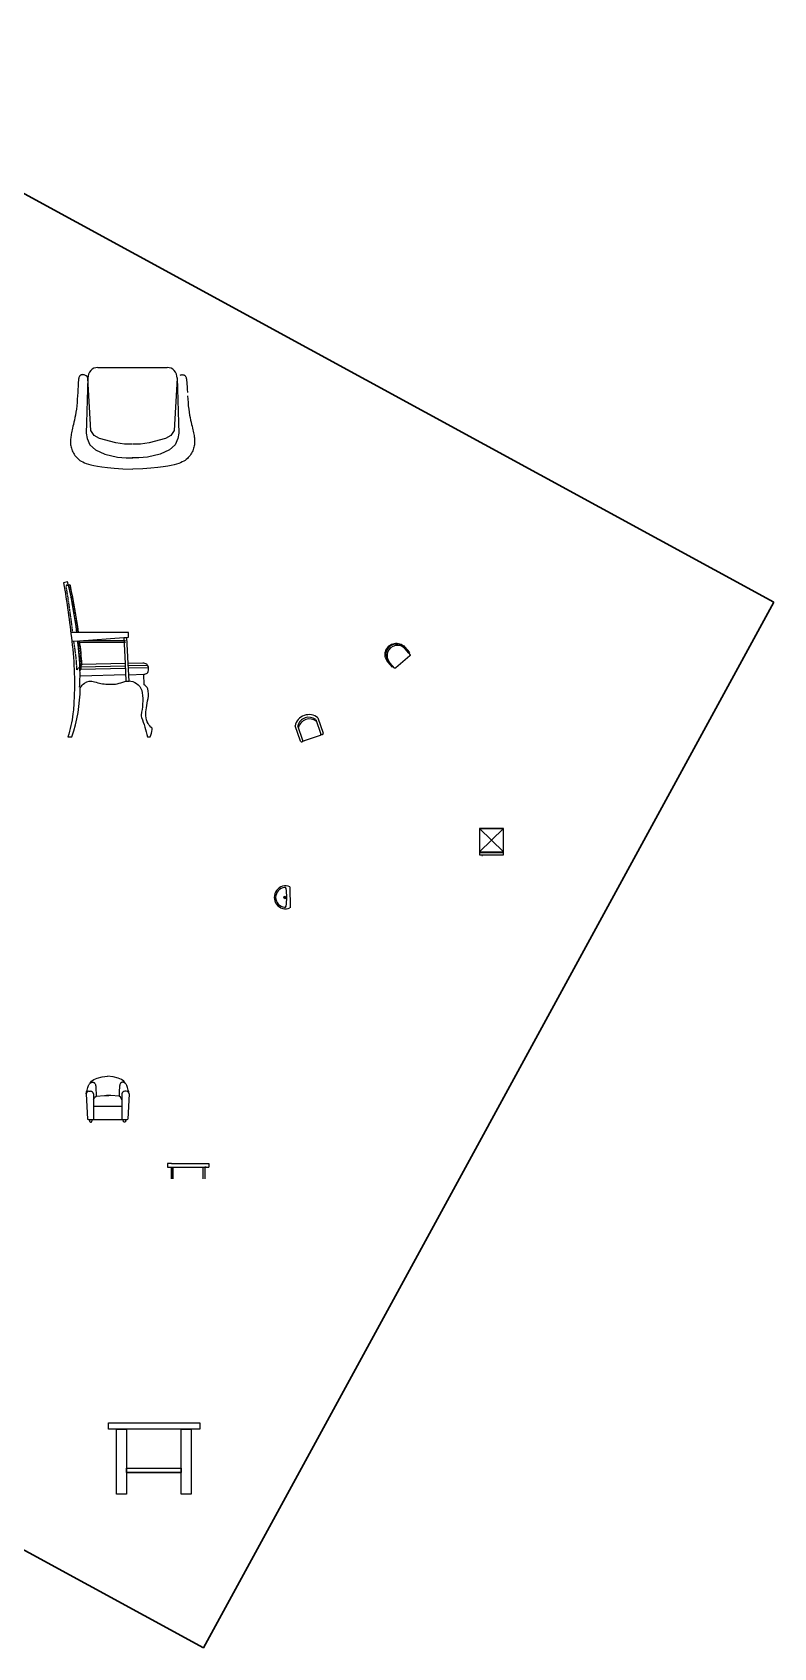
# Model space of a CAD drawing. Header units: millimetres. Extents: x -178199094 to 13669908, y -30538122 to 6091408.
# Drawn here: x 6732369 to 6753879, y 303451 to 350355 of the extents above; entities that cross this region are included whole.
import ezdxf

# ---------------------------------------------------------------- set-up
doc = ezdxf.new("R2010")
doc.units = ezdxf.units.MM
doc.linetypes.add('DASHED', pattern=[0.75, 0.5, -0.25])
for name, color, linetype in [('135', 135, 'Continuous'), ('3', 3, 'Continuous'), ('4', 4, 'Continuous'), ('7', 5, 'Continuous'), ('B-SANTECH', 123, 'Continuous'), ('BH', 8, 'Continuous'), ('KITSHEN', 44, 'Continuous'), ('Layer15', 141, 'Continuous'), ('NOITHAT', 21, 'Continuous'), ('TEFRIS', 11, 'Continuous'), ('VATDUNG', 9, 'Continuous'), ('家', 40, 'Continuous')]:
    doc.layers.add(name, color=color, linetype=linetype)
pattern_1 = [(45, (3814.075, 4402.546), (-8.838835, 8.838835), []), (135, (3814.075, 4402.546), (-26.516504, 8.838835), [31.25, -18.75])]

# ---------------------------------------------------------------- blocks, each defined once
blk = doc.blocks.new('ERGEGR')
at = {"layer": 'B-SANTECH', "color": 33}
blk.add_line((64596, -14571), (64598, -15179), dxfattribs=at)
for radius in [37.3, 27.3]:
    blk.add_circle((64456, -14876), radius, dxfattribs=at)
for centre, radius, start, end in [((64475, -14875), 327, 68.3175, 292.007), ((64475, -14875), 287, 96.5349, 263.7896), ((64447, -14629), 40, 7.8264, 96.5349), ((62621, -14880), 1883, 352.4981, 7.8264), ((64448, -15121), 40, 263.7896, 352.4981)]:
    blk.add_arc(centre, radius, start, end, dxfattribs=at)
blk = doc.blocks.new('ref pln 02')
at = {"layer": 'KITSHEN', "color": 252}
for p, q in [((5366.1, -50.4), (5301.6, 12.1)), ((5301.6, -50.4), (5366.1, 12.1)), ((5308.1, -57.9), (5308.1, -60.2)), ((5308.1, -60.2), (5310.2, -60.2)), ((5310.2, -60.2), (5310.2, -57.9))]:
    blk.add_line(p, q, dxfattribs=at)
at = {"layer": 'KITSHEN', "color": 167}
for p, q in [((5301.6, -50.4), (5366.1, -50.4)), ((5301.6, -51.4), (5366.1, -51.4))]:
    blk.add_line(p, q, dxfattribs=at)
at = {"layer": 'KITSHEN', "color": 67}
blk.add_lwpolyline([(5366.1, -57.9), (5366.1, 12.1), (5301.6, 12.1), (5301.6, -57.9)], close=True, dxfattribs=at)
at = {"layer": 'Layer15'}
blk.add_line((5301.6, 12.1), (5366.1, 12.1), dxfattribs=at)
blk = doc.blocks.new('A$C362561F3')
at = {"layer": 'VATDUNG'}
for p, q in [((164.7, 609.5), (578.3, 609.5)), ((45.4, 495.9), (44.4, 479)), ((46.3, 510.6), (45.4, 495.9)), ((47.2, 522.7), (46.3, 510.6)), ((48.2, 532.5), (47.2, 522.7)), ((49.1, 540.1), (48.2, 532.5)), ((50.2, 545.9), (49.1, 540.1)), ((51.2, 550.3), (50.2, 545.9)), ((52.4, 553.6), (51.2, 550.3)), ((53.6, 556.1), (52.4, 553.6)), ((54.9, 558.1), (53.6, 556.1)), ((56.3, 559.8), (54.9, 558.1)), ((57.9, 561.4), (56.3, 559.8)), ((59.6, 562.8), (57.9, 561.4)), ((61.6, 564), (59.6, 562.8)), ((63.7, 564.9), (61.6, 564)), ((66, 565.7), (63.7, 564.9)), ((68.6, 566.3), (66, 565.7)), ((71.4, 566.6), (68.6, 566.3)), ((74.6, 566.7), (71.4, 566.6)), ((78, 566.4), (74.6, 566.7)), ((81.7, 565.7), (78, 566.4)), ((85.7, 564.3), (81.7, 565.7)), ((90, 562.1), (85.7, 564.3)), ((94.6, 559), (90, 562.1)), ((99.5, 554.8), (94.6, 559)), ((104.7, 549.5), (95.9, 277.2)), ((104.7, 549.5), (99.5, 554.8)), ((121.6, 231.3), (104.8, 546.3)), ((104.9, 544.2), (105.3, 543.5)), ((105.3, 543.5), (105, 543.5)), ((638.2, 546.3), (621.4, 231.3)), ((638.4, 549.5), (647.2, 277.2)), ((657.5, 564.3), (661.5, 565.7)), ((661.5, 565.7), (665.2, 566.4)), ((665.2, 566.4), (668.6, 566.7)), ((668.6, 566.7), (671.7, 566.6)), ((671.7, 566.6), (674.6, 566.3)), ((674.6, 566.3), (677.2, 565.7)), ((677.2, 565.7), (679.5, 564.9)), ((679.5, 564.9), (681.6, 564)), ((681.6, 564), (683.5, 562.8)), ((683.5, 562.8), (685.3, 561.4)), ((685.3, 561.4), (686.8, 559.8)), ((686.8, 559.8), (688.3, 558.1)), ((688.3, 558.1), (689.6, 556.1)), ((689.6, 556.1), (690.8, 553.6)), ((690.8, 553.6), (692, 550.3)), ((692, 550.3), (693, 545.9)), ((693, 545.9), (694, 540.1)), ((694, 540.1), (695, 532.5)), ((695, 532.5), (695.9, 522.7)), ((695.9, 522.7), (696.8, 510.6)), ((696.8, 510.6), (697.8, 495.9)), ((697.8, 495.9), (698.7, 479)), ((39.3, 399.5), (37.4, 379.2)), ((40.8, 420.1), (39.3, 399.5)), ((42.2, 440.6), (40.8, 420.1)), ((43.4, 460.4), (42.2, 440.6)), ((44.4, 479), (43.4, 460.4)), ((698.7, 479), (699.8, 460.4)), ((701, 440.6), (702.3, 420.1)), ((702.3, 420.1), (703.9, 399.5)), ((703.9, 399.5), (705.7, 379.2)), ((24.2, 294.7), (21.2, 281.3)), ((27.2, 309.2), (24.2, 294.7)), ((30.1, 324.8), (27.2, 309.2)), ((32.8, 341.6), (30.1, 324.8)), ((35.3, 359.8), (32.8, 341.6)), ((37.4, 379.2), (35.3, 359.8)), ((705.7, 379.2), (707.9, 359.8)), ((707.9, 359.8), (710.3, 341.6)), ((710.3, 341.6), (713, 324.8)), ((713, 324.8), (716, 309.2)), ((716, 309.2), (719, 294.7)), ((719, 294.7), (722, 281.3)), ((2.3, 195), (1.4, 187.8)), ((3.4, 202.5), (2.3, 195)), ((4.7, 210.3), (3.4, 202.5)), ((6.3, 218.6), (4.7, 210.3)), ((8.1, 227.3), (6.3, 218.6)), ((10.3, 236.6), (8.1, 227.3)), ((12.6, 246.6), (10.3, 236.6)), ((15.3, 257.3), (12.6, 246.6)), ((18.2, 268.8), (15.3, 257.3)), ((21.2, 281.3), (18.2, 268.8)), ((95.9, 277.2), (94.1, 216.6)), ((94.1, 216.6), (99.6, 183.5)), ((141.9, 201.9), (121.6, 231.3)), ((173.1, 183.5), (141.9, 201.9)), ((601.2, 201.9), (569.9, 183.5)), ((621.4, 231.3), (601.2, 201.9)), ((649.1, 216.6), (643.6, 183.5)), ((647.2, 277.2), (649.1, 216.6)), ((722, 281.3), (725, 268.8)), ((725, 268.8), (727.9, 257.3)), ((727.9, 257.3), (730.5, 246.6)), ((730.5, 246.6), (732.9, 236.6)), ((732.9, 236.6), (735, 227.3)), ((735, 227.3), (736.9, 218.6)), ((736.9, 218.6), (738.5, 210.3)), ((738.5, 210.3), (739.8, 202.5)), ((739.8, 202.5), (740.9, 195)), ((740.9, 195), (741.8, 187.8)), ((0.2, 173.8), (0, 166.9)), ((0, 166.9), (0, 160)), ((0, 160), (0.4, 153.2)), ((0.7, 180.8), (0.2, 173.8)), ((0.4, 153.2), (1.1, 146.3)), ((1.4, 187.8), (0.7, 180.8)), ((1.1, 146.3), (2.2, 139.4)), ((2.2, 139.4), (3.7, 132.4)), ((3.7, 132.4), (5.6, 125.4)), ((5.6, 125.4), (8, 118.2)), ((8, 118.2), (10.9, 111)), ((10.9, 111), (14.3, 103.8)), ((14.3, 103.8), (18.1, 96.7)), ((99.6, 183.5), (116.1, 146.8)), ((116.1, 146.8), (149.2, 115.6)), ((149.2, 115.6), (206.2, 89.9)), ((272.3, 157.8), (173.1, 183.5)), ((323.7, 150.5), (272.3, 157.8)), ((369.7, 150.5), (323.7, 150.5)), ((419.3, 150.5), (373.4, 150.5)), ((470.7, 157.8), (419.3, 150.5)), ((569.9, 183.5), (470.7, 157.8)), ((594, 115.6), (537, 89.9)), ((627, 146.8), (594, 115.6)), ((643.6, 183.5), (627, 146.8)), ((728.9, 103.8), (725.1, 96.7)), ((732.3, 111), (728.9, 103.8)), ((735.1, 118.2), (732.3, 111)), ((737.6, 125.4), (735.1, 118.2)), ((739.5, 132.4), (737.6, 125.4)), ((741, 139.4), (739.5, 132.4)), ((742.1, 146.3), (741, 139.4)), ((741.8, 187.8), (742.5, 180.8)), ((742.8, 153.2), (742.1, 146.3)), ((742.5, 180.8), (742.9, 173.8)), ((743.1, 160), (742.8, 153.2)), ((742.9, 173.8), (743.2, 166.9)), ((743.2, 166.9), (743.1, 160)), ((18.1, 96.7), (22.3, 89.6)), ((22.3, 89.6), (27, 82.8)), ((27, 82.8), (32, 76.3)), ((32, 76.3), (37.4, 70)), ((37.4, 70), (43.3, 64.1)), ((43.3, 64.1), (49.6, 58.5)), ((49.6, 58.5), (56.7, 53.3)), ((56.7, 53.3), (64.6, 48.3)), ((64.6, 48.3), (73.5, 43.5)), ((73.5, 43.5), (83.5, 39)), ((83.5, 39), (94.8, 34.6)), ((94.8, 34.6), (107.6, 30.4)), ((107.6, 30.4), (122.1, 26.2)), ((122.1, 26.2), (139.5, 22.2)), ((139.5, 22.2), (161, 18.3)), ((161, 18.3), (187.9, 14.4)), ((187.9, 14.4), (221.3, 10.7)), ((206.2, 89.9), (281.5, 73.4)), ((221.3, 10.7), (262.5, 7)), ((262.5, 7), (312.8, 3.5)), ((281.5, 73.4), (332.9, 67.9)), ((312.8, 3.5), (373.4, 0)), ((332.9, 67.9), (373.4, 67.9)), ((410.2, 67.9), (369.8, 67.9)), ((432.8, 3.5), (373.4, 0)), ((461.7, 73.4), (410.2, 67.9)), ((482.2, 7), (432.8, 3.5)), ((537, 89.9), (461.7, 73.4)), ((522.8, 10.7), (482.2, 7)), ((555.7, 14.4), (522.8, 10.7)), ((582.3, 18.3), (555.7, 14.4)), ((603.7, 22.2), (582.3, 18.3)), ((621.1, 26.2), (603.7, 22.2)), ((635.6, 30.4), (621.1, 26.2)), ((648.4, 34.6), (635.6, 30.4)), ((659.7, 39), (648.4, 34.6)), ((669.7, 43.5), (659.7, 39)), ((678.6, 48.3), (669.7, 43.5)), ((686.5, 53.3), (678.6, 48.3)), ((693.5, 58.5), (686.5, 53.3)), ((699.9, 64.1), (693.5, 58.5)), ((705.7, 70), (699.9, 64.1)), ((711.2, 76.3), (705.7, 70)), ((716.2, 82.8), (711.2, 76.3)), ((720.9, 89.6), (716.2, 82.8)), ((725.1, 96.7), (720.9, 89.6))]:
    blk.add_line(p, q, dxfattribs=at)
for centre, start, end in [((164.7, 549.5), 90, 183.05866), ((578.3, 549.5), 356.94134, 90)]:
    blk.add_arc(centre, 60, start, end, dxfattribs=at)
blk = doc.blocks.new('A$C78E97734')
at = {"layer": 'BH'}
h = blk.add_hatch(dxfattribs=at)
h.set_pattern_fill('ANSI38', color=256, scale=100, style=0)
h.set_pattern_definition(pattern_1)
h.paths.add_polyline_path([(81, 650), (93, 650, 0.020909), (42, 942, 0.385369), (37, 946), (29, 945, -0.021203)])
h = blk.add_hatch(dxfattribs=at)
h.set_pattern_fill('ANSI38', color=256, scale=100, style=0)
h.set_pattern_definition(pattern_1)
h.paths.add_polyline_path([(99, 598), (87, 598, -0.027668), (101, 437), (114, 450, 0.025625)])
at = {"layer": '3'}
for p, q in [((382, 441, -40), (107, 434, -40)), ((383, 426, -40), (107, 419, -40)), ((518, 445, -40), (402, 442, -40)), ((527, 430, -40), (403, 427, -40))]:
    blk.add_line(p, q, dxfattribs=at)
at = {"layer": '3', "linetype": 'DASHED', "ltscale": 10, "elevation": -40}
for points in [[(57, 650, 0.010582), (16, 939, -0.42857), (20, 944), (29, 945)], [(101, 437), (83, 418, 0.031779), (63, 596)]]:
    blk.add_lwpolyline(points, format="xyb", dxfattribs=at)
at = {"layer": '3'}
for centre, radius, start, end in [((107, 414, -40), 5, 91.5, 180.9779), ((268, 440, -40), 161, 178.9334, 187.5975)]:
    blk.add_arc(centre, radius, start, end, dxfattribs=at)
at = {"layer": '4'}
blk.add_line((114, 450, -40), (101, 437, -40), dxfattribs=at)
at = {"layer": '4', "elevation": -40}
blk.add_lwpolyline([(103, 306, 0.272531), (106, 308, -0.092479), (129, 334, -0.257283), (192, 343, 0.084622), (274, 329, 0.125177), (368, 341, -0.297094), (464, 325, -0.165525), (489, 275, -0.086029), (482, 136, 0.148955), (484, 121, -0.044934), (521, 0), (539, 0, 0.054092), (551, 46, 0.308067), (549, 56, -0.124003), (525, 83, -0.17049), (515, 181, 0.011539), (525, 239, 0.133714), (523, 299, 0.166012), (501, 325), (499, 390), (505, 390, 0.144284), (523, 401, 0.272419), (527, 430, 0.169711), (528, 437, 0.251557), (518, 445, 0.53986), (518, 452, 0.147718), (493, 460), (402, 458), (394, 619), (404, 620), (404, 650), (93, 650, 0.020909), (42, 942, 0.385369), (37, 946), (29, 945, 0.001417), (25, 965), (0, 960, -0.013408), (51, 595, -0.047859), (63, 195, -0.032896), (58, 143, -0.051231), (26, 0), (52, 0, 0.079568), (103, 306)], format="xyb", dxfattribs=at)
at = {"layer": '7'}
for p, q in [((374, 618, -40), (394, 619, -40)), ((385, 387, -40), (104, 379, -40))]:
    blk.add_line(p, q, dxfattribs=at)
at = {"layer": '7', "elevation": -40}
blk.add_lwpolyline([(29, 945, -0.021203), (81, 650)], format="xyb", dxfattribs=at)
for points in [[(93, 650), (45, 650)], [(51, 595), (99, 598)], [(382, 457), (387, 347), (407, 348), (402, 458)], [(405, 387), (499, 390)]]:
    blk.add_lwpolyline(points, dxfattribs=at)
blk.add_lwpolyline([(99, 598), (374, 618), (382, 457), (114, 450, 0.025625)], format="xyb", close=True, dxfattribs=at)
at = {"layer": '7'}
for start, end in [(0.9779, 8.2429), (356.8471, 0.9779)]:
    blk.add_arc((-1352, 389, -40), 1454, start, end, dxfattribs=at)
blk = doc.blocks.new('A$C1EDB0030')
at = {"layer": '135'}
for p, q in [((15, 572), (22, 599)), ((22, 599), (28, 621)), ((28, 621), (35, 639)), ((35, 639), (41, 655)), ((41, 655), (47, 667)), ((47, 667), (54, 678)), ((54, 678), (60, 687)), ((60, 687), (67, 695)), ((67, 695), (74, 701)), ((74, 701), (81, 706)), ((81, 706), (88, 710)), ((88, 710), (95, 713)), ((95, 713), (101, 715)), ((101, 715), (108, 716)), ((108, 716), (115, 716)), ((115, 716), (122, 715)), ((122, 715), (128, 714)), ((128, 714), (134, 712)), ((134, 712), (140, 709)), ((140, 709), (146, 705)), ((146, 705), (151, 700)), ((151, 700), (156, 694)), ((156, 694), (161, 687)), ((161, 687), (165, 677)), ((165, 677), (168, 663)), ((168, 663), (171, 643)), ((171, 643), (174, 614)), ((174, 614), (175, 577)), ((593, 614), (591, 577)), ((595, 643), (593, 614)), ((598, 663), (595, 643)), ((602, 677), (598, 663)), ((606, 687), (602, 677)), ((610, 694), (606, 687)), ((615, 700), (610, 694)), ((621, 705), (615, 700)), ((626, 709), (621, 705)), ((632, 712), (626, 709)), ((638, 714), (632, 712)), ((645, 715), (638, 714)), ((652, 716), (645, 715)), ((658, 716), (652, 716)), ((665, 715), (658, 716)), ((672, 713), (665, 715)), ((679, 710), (672, 713)), ((686, 706), (679, 710)), ((693, 701), (686, 706)), ((699, 695), (693, 701)), ((706, 687), (699, 695)), ((713, 678), (706, 687)), ((719, 667), (713, 678)), ((725, 655), (719, 667)), ((732, 639), (725, 655)), ((738, 621), (732, 639)), ((745, 599), (738, 621)), ((752, 572), (745, 599)), ((0, 506), (8, 542)), ((8, 542), (15, 572)), ((50, 556), (78, 556)), ((128, 506), (128, 49)), ((175, 577), (176, 528)), ((176, 528), (177, 466)), ((591, 577), (590, 528)), ((590, 528), (590, 466)), ((639, 506), (639, 49)), ((716, 556), (689, 556)), ((759, 542), (752, 572)), ((766, 506), (759, 542)), ((50, 49), (716, 49))]:
    blk.add_line(p, q, dxfattribs=at)
for points in [[(72, 700), (97, 736), (135, 766), (194, 791), (285, 811), (383, 822)], [(694, 700), (670, 736), (632, 766), (572, 791), (482, 811), (383, 822)], [(0, 506), (21, 59)], [(128, 402), (155, 452), (177, 466), (326, 479), (404, 479)], [(639, 402), (611, 452), (590, 466), (440, 479), (362, 479)], [(766, 506), (746, 59)], [(128, 287), (639, 287)]]:
    blk.add_lwpolyline(points, dxfattribs=at)
for points in [[(62, 49, 0.097168), (62, 23, 0.071406), (67, 11, 0.106417), (75, 2, 0.159042), (83, 0, 0.159042), (90, 2, 0.106417), (98, 11, 0.071406), (103, 23, 0.057738), (104, 38, 0.03921), (104, 49, 0.071406)], [(705, 49, -0.097168), (704, 23, -0.071406), (699, 11, -0.106417), (692, 2, -0.159042), (684, 0, -0.159042), (676, 2, -0.106417), (668, 11, -0.071406), (664, 23, -0.057738), (662, 38, -0.03921), (663, 49, -0.071406)]]:
    blk.add_lwpolyline(points, format="xyb", dxfattribs=at)
for centre, start, end in [((50, 506), 90, 180), ((78, 506), 0, 90), ((689, 506), 90, 180), ((716, 506), 0, 90), ((50, 99), 233.851, 270), ((716, 99), 270, 306.149)]:
    blk.add_arc(centre, 50, start, end, dxfattribs=at)

msp = doc.modelspace()

# ---------------------------------------------------------------- linework, layer by layer
at = {"color": 18, "ltscale": 0.03, "true_color": 0x000000}
for p, q in [((6740150.94301, 329771.19602), (6739994.79827, 330214.50045)), ((6740655.03892, 330447.05645), (6740811.18366, 330003.75202)), ((6740722.11424, 329940.57259), (6740259.94579, 329777.78339))]:
    msp.add_line(p, q, dxfattribs=at)
at = {"color": 18, "true_color": 0x000000}
for p, q in [((6740221.68308, 329796.11274), (6740072.70901, 330219.0592)), ((6740591.46952, 330401.78177), (6740740.44359, 329978.8353))]:
    msp.add_line(p, q, dxfattribs=at)
at = {"color": 1, "lineweight": 30}
msp.add_lwpolyline([(6753878.84888, 333807.40173), (6723522.1407, 350354.68044), (6706974.86199, 319997.97227), (6737331.57017, 303450.69355)], close=True, dxfattribs=at)
at = {"color": 18, "ltscale": 0.03, "true_color": 0x000000}
msp.add_lwpolyline([(6742839.67467, 331937.97214), (6742820.78959, 331921.59063), (6742683.18492, 332080.22529, -1), (6743174.19697, 332506.1445), (6743311.80163, 332347.50984), (6743292.91656, 332331.12833), (6743325.67957, 332293.35817, -0.4142135624), (6743322.67529, 332251.03827), (6742914.75759, 331897.19769, -0.4142135624), (6742872.43769, 331900.20198)], format="xyb", close=True, dxfattribs=at)
at = {"color": 18, "true_color": 0x000000}
for points in [[(6743188.0749, 332451.99283), (6743155.31189, 332489.76299, 1), (6742702.07, 332096.6068), (6742734.83302, 332058.83664)], [(6743292.91656, 332331.12833), (6743188.0749, 332451.99283, 1), (6742734.83302, 332058.83664)]]:
    msp.add_lwpolyline(points, format="xyb", dxfattribs=at)
msp.add_lwpolyline([(6742734.83302, 332058.83664), (6742839.67467, 331937.97214)], dxfattribs=at)
at = {"color": 18, "ltscale": 0.03, "true_color": 0x000000}
for centre, radius, start, end in [((6740393.43956, 330136.24326), 406.25, 49.91398656, 168.89351176), ((6740183.50992, 329791.61264), 38.4375, 212.084132671, 6.723365678), ((6740249.97911, 329806.07942), 30, 199.403749169, 289.403749154), ((6740712.14756, 329968.86862), 30, 289.403749154, 19.403749169), ((6740773.01049, 329999.25192), 38.4375, 212.084132671, 6.723365678)]:
    msp.add_arc(centre, radius, start, end, dxfattribs=at)
at = {"color": 18, "true_color": 0x000000}
for centre in [(6740393.43956, 330136.24326), (6740411.05263, 330086.23867)]:
    msp.add_arc(centre, 331.25, 53.285624358, 165.521873976, dxfattribs=at)
at = {"layer": '3', "linetype": 'ByBlock'}
msp.add_line((6733849.45342, 332694.47828, 188.67777), (6735070.94919, 332694.47828, 188.67777), dxfattribs=at)
at = {"layer": '7'}
msp.add_line((6733743.51266, 332647.84022, 188.67777), (6735073.07598, 332647.84022, 188.67777), dxfattribs=at)
at = {"layer": 'TEFRIS', "color": 33}
for p, q in [((6736289.02367, 317513.52612), (6736289.02367, 317404.89431)), ((6736403.10054, 317513.52612), (6736289.02367, 317513.52612)), ((6736289.02367, 317404.89431), (6737489.41857, 317404.89431)), ((6736403.10054, 317513.52612), (6737489.41857, 317513.52612)), ((6736403.10054, 317404.89431), (6736403.10054, 317063.53225)), ((6736403.10054, 317063.53225), (6736403.10054, 317389.42766)), ((6736457.41644, 317063.53225), (6736457.41644, 317404.89431)), ((6737321.10267, 317404.89431), (6737321.10267, 317063.53225)), ((6737413.94985, 317404.89431), (6737375.41857, 317404.89431)), ((6737375.41857, 317404.89431), (6737375.41857, 317063.53225)), ((6737489.41857, 317513.52612), (6737489.41857, 317404.89431))]:
    msp.add_line(p, q, dxfattribs=at)
at = {"layer": '家', "linetype": 'Continuous'}
for p, q in [((6734583.7065, 309975.5951), (6737224.52595, 309975.5951)), ((6734583.7065, 309795.21225), (6734583.7065, 309975.5951)), ((6737224.52595, 309795.21225), (6734583.7065, 309795.21225)), ((6734809.41776, 307910.74981), (6734809.41776, 309795.21225)), ((6734809.41776, 309795.21225), (6735102.84196, 309795.21225)), ((6735102.84196, 309795.21225), (6735102.84196, 307910.74981)), ((6736682.81943, 309795.21225), (6736976.24363, 309795.21225)), ((6736682.81943, 307910.74981), (6736682.81943, 309795.21225)), ((6736976.24363, 309795.21225), (6736976.24363, 307910.74981)), ((6737224.52595, 309975.5951), (6737224.52595, 309795.21225)), ((6735102.84196, 308667.81902), (6736682.81943, 308667.81902)), ((6735102.84196, 308534.18512), (6735102.84196, 308667.81902)), ((6736682.81943, 308667.81902), (6736682.81943, 308534.18512)), ((6735102.84196, 308534.18512), (6736682.81943, 308534.18512)), ((6736682.81943, 308534.18512), (6735102.84196, 308534.18512)), ((6735102.84196, 308534.18512), (6735338.78064, 308534.18512)), ((6735102.84196, 307910.74981), (6734809.41776, 307910.74981)), ((6736976.24363, 307910.74981), (6736682.81943, 307910.74981))]:
    msp.add_line(p, q, dxfattribs=at)

# ---------------------------------------------------------------- block references
at = {"layer": '135', "linetype": 'Continuous', "xscale": 1.625061442230877, "yscale": 1.625061442230877, "zscale": 1.625061442230877}
msp.add_blockref('A$C1EDB0030', (6733931.77691, 318705.39032, -1074.49916), dxfattribs=at)
at = {"layer": '3', "xscale": 4.663806498245362, "yscale": 4.663806498245362, "zscale": 4.663806498245362}
msp.add_blockref('A$C78E97734', (6733277.18482, 329896.19438, 188.67777), dxfattribs=at)
at = {"layer": 'B-SANTECH', "color": 0, "lineweight": 9, "xscale": 1.015385409670605, "yscale": 1.015385409670605, "zscale": 1.015385409670605}
msp.add_blockref('ERGEGR', (6674253.89554, 340341.61433), dxfattribs=at)
at = {"layer": 'KITSHEN', "xscale": 10.86284974597796, "yscale": 10.86284974597796, "zscale": 10.86284974597796}
msp.add_blockref('ref pln 02', (6687749.07149, 327102.69648), dxfattribs=at)
at = {"layer": 'NOITHAT', "xscale": 4.846659964444159, "yscale": 4.846659964444159, "zscale": 4.846659964444159}
msp.add_blockref('A$C362561F3', (6733474.97857, 337667.53163, -2807.4481), dxfattribs=at)

doc.saveas('drawing.dxf')
